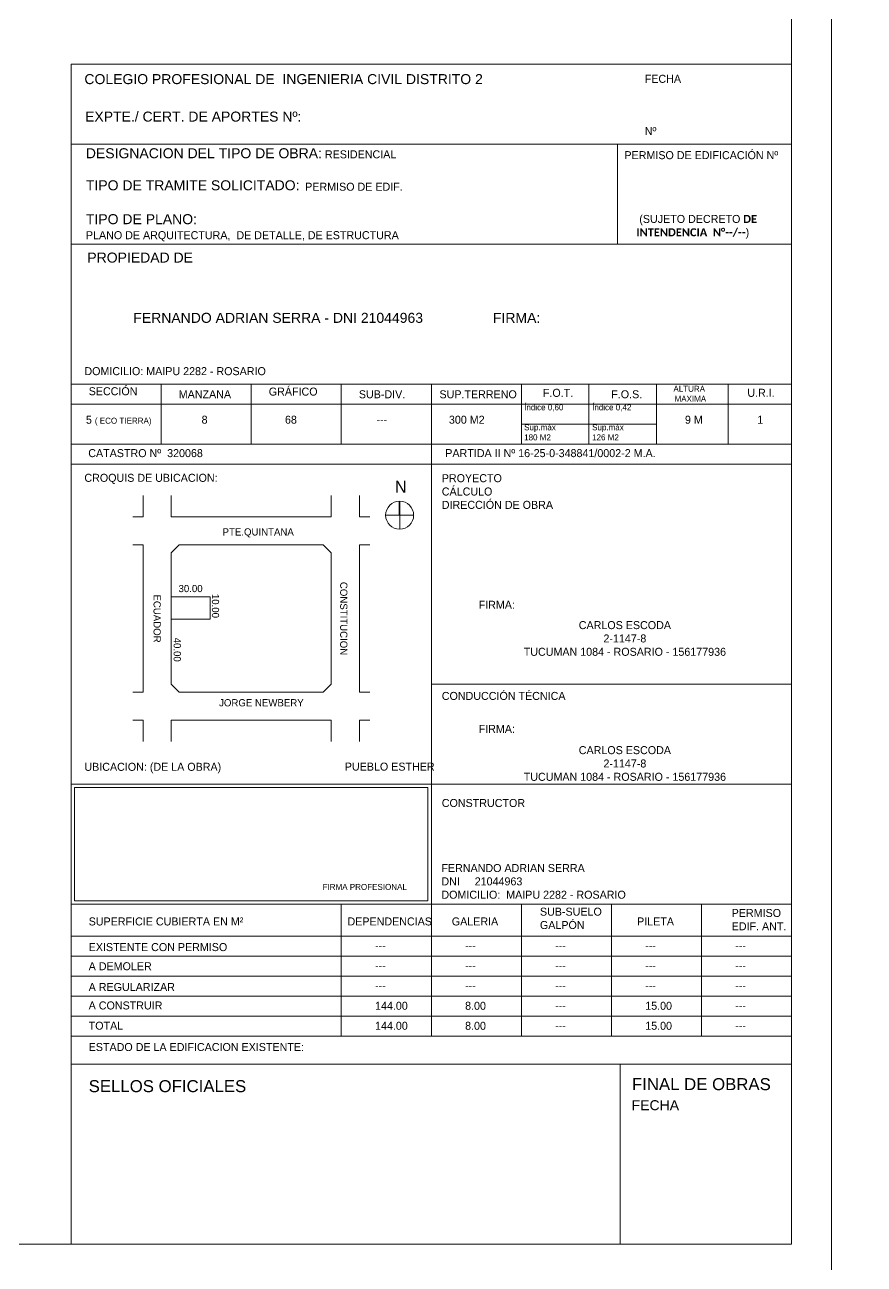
# Model space of a CAD drawing. Header units: millimetres. Extents: x 337 to 1167, y 242 to 575.
# Drawn here: x 619.79 to 640.76, y 274.88 to 305.86 of the extents above; entities that cross this region are included whole.
import ezdxf

# ---------------------------------------------------------------- set-up
doc = ezdxf.new("R2010")
doc.units = ezdxf.units.MM
doc.layers.get('0').update_dxf_attribs({"lineweight": 5})
doc.layers.add('PRESENTACION ANTEPROYECTO', color=7, linetype='Continuous', lineweight=5)
doc.styles.add('1-100', font='GOTHIC.TTF')
doc.styles.add('arial', font='arial.ttf')
doc.styles.add('T1', font='GOTHIC.TTF')

msp = doc.modelspace()

# ---------------------------------------------------------------- linework, layer by layer
for p, q in [((620.944, 302.884), (638.944, 302.884)), ((634.593, 300.384), (634.593, 302.884)), ((620.944, 300.384), (638.944, 300.384)), ((620.944, 296.884), (638.944, 296.884)), ((620.944, 296.884), (629.944, 296.884)), ((623.194, 296.884), (623.194, 295.384)), ((625.444, 296.884), (625.444, 295.384)), ((627.694, 296.884), (627.694, 295.384)), ((629.944, 296.884), (629.944, 283.884)), ((632.194, 295.384), (632.194, 296.884)), ((633.881, 295.384), (633.881, 296.884)), ((635.569, 295.384), (635.569, 296.884)), ((637.356, 295.384), (637.356, 296.884)), ((620.944, 296.384), (638.944, 296.384)), ((632.194, 295.884), (635.569, 295.884)), ((620.944, 295.384), (629.944, 295.384)), ((620.944, 295.384), (638.944, 295.384)), ((620.944, 294.884), (638.944, 294.884)), ((622.741, 293.567), (622.741, 294.1)), ((623.444, 293.567), (623.444, 294.1)), ((627.444, 293.567), (627.444, 294.1)), ((628.146, 293.567), (628.146, 294.1)), ((629.15, 293.957), (629.153, 293.257)), ((622.741, 293.567), (622.484, 293.567)), ((627.444, 293.567), (623.444, 293.567)), ((628.146, 293.567), (628.404, 293.567)), ((628.802, 293.606), (629.502, 293.609)), ((622.741, 292.864), (622.484, 292.864)), ((622.741, 292.864), (622.741, 289.184)), ((623.644, 292.864), (623.444, 292.664)), ((623.644, 292.864), (625.146, 292.864)), ((625.741, 292.864), (627.244, 292.864)), ((627.244, 292.864), (627.444, 292.664)), ((628.146, 292.864), (628.146, 289.184)), ((628.146, 292.864), (628.404, 292.864)), ((623.444, 292.664), (623.444, 289.384)), ((627.444, 292.664), (627.444, 289.384)), ((623.444, 291.565), (624.414, 291.565)), ((623.444, 290.615), (623.444, 291.565)), ((624.414, 291.565), (624.414, 291.01)), ((623.444, 291.01), (624.414, 291.01)), ((623.644, 289.184), (623.444, 289.384)), ((627.444, 289.384), (627.244, 289.184)), ((629.944, 289.384), (638.944, 289.384)), ((622.741, 289.184), (622.484, 289.184)), ((625.741, 289.184), (627.244, 289.184)), ((628.146, 289.184), (628.404, 289.184)), ((622.741, 288.481), (622.484, 288.481)), ((622.741, 288.481), (622.741, 287.947)), ((627.444, 288.481), (623.444, 288.481)), ((623.444, 288.481), (623.444, 287.947)), ((627.444, 288.481), (627.444, 287.947)), ((628.146, 288.481), (628.146, 287.947)), ((628.146, 288.481), (628.404, 288.481)), ((620.944, 286.884), (629.944, 286.884)), ((629.944, 286.884), (638.944, 286.884)), ((620.944, 283.884), (638.944, 283.884)), ((627.694, 283.884), (627.694, 280.584)), ((629.944, 283.884), (629.944, 280.584)), ((632.194, 283.884), (632.194, 280.584)), ((634.444, 283.884), (634.444, 280.584)), ((636.694, 283.884), (636.694, 280.584)), ((620.944, 283.084), (638.944, 283.084)), ((620.944, 282.584), (638.944, 282.584)), ((620.944, 282.084), (638.944, 282.084)), ((620.944, 281.584), (638.944, 281.584)), ((620.944, 281.084), (638.944, 281.084)), ((620.944, 280.584), (638.944, 280.584)), ((620.944, 279.884), (638.944, 279.884)), ((634.661, 279.884), (634.661, 275.384))]:
    msp.add_line(p, q)
for points in [[(620.944, 275.384), (638.944, 275.384), (638.944, 304.884), (620.944, 304.884)], [(621.028, 286.8), (629.859, 286.8), (629.859, 283.97), (621.028, 283.97)]]:
    msp.add_lwpolyline(points, close=True)
at = {"const_width": 0.042}
msp.add_lwpolyline([(629.15, 293.957), (629.152, 293.607)], dxfattribs=at)
for points in [[(623.644, 292.864), (627.244, 292.864)], [(623.444, 289.384), (623.444, 292.664)], [(627.444, 292.664), (627.444, 289.384)], [(627.244, 289.184), (623.644, 289.184)]]:
    msp.add_lwpolyline(points)
msp.add_circle((629.152, 293.607), 0.35)
at = {"layer": 'PRESENTACION ANTEPROYECTO', "color": 7, "linetype": 'Continuous'}
msp.add_line((639.944, 274.384), (639.944, 322.959), dxfattribs=at)
at = {"layer": 'PRESENTACION ANTEPROYECTO', "color": 2}
msp.add_line((638.944, 298.647), (638.944, 321.959), dxfattribs=at)
at = {"layer": 'PRESENTACION ANTEPROYECTO', "color": 2, "linetype": 'Continuous'}
for p, q in [((638.944, 275.384), (638.944, 305.384)), ((593.342, 275.384), (627.257, 275.384))]:
    msp.add_line(p, q, dxfattribs=at)

# ---------------------------------------------------------------- texts
for s, height, style, p in [('EXPTE./ CERT. DE APORTES Nº: ', 0.25, 'arial', (621.293, 303.445)), ('DESIGNACION DEL TIPO DE OBRA: ', 0.25, 'arial', (621.312, 302.529)), ('RESIDENCIAL ', 0.2, 'T1', (627.285, 302.527)), ('TIPO DE TRAMITE SOLICITADO:   ', 0.25, 'arial', (621.314, 301.728)), ('PERMISO DE EDIF.', 0.2, 'T1', (626.792, 301.717)), ('TIPO DE PLANO:   ', 0.25, 'arial', (621.314, 300.881)), ('PLANO DE ARQUITECTURA,  DE DETALLE, DE ESTRUCTURA ', 0.2, 'T1', (621.314, 300.506))]:
    msp.add_text(s, height=height, dxfattribs=dict(style=style)).set_placement(p)
for s, insert, char_height, width, attachment_point, style in [('COLEGIO PROFESIONAL DE  INGENIERIA CIVIL DISTRITO 2', (621.276, 304.632), 0.25, 13.30567, 1, 'arial'), ('FECHA', (635.276, 304.614), 0.2, 9, 1, 'T1'), ('Nº', (635.276, 303.307), 0.2, 9, 1, 'T1'), ('PERMISO DE EDIFICACIÓN Nº', (634.768, 302.706), 0.2, 9, 1, 'T1'), (' (SUJETO DECRETO{\\fCalibri|b1|i0|c0|p34; DE INTENDENCIA  N°--/--})', (635.065, 301.112), 0.2, 4.02012, 1, 'T1'), ('PROPIEDAD DE', (622.669, 300.044), 0.25, 19.96585, 5, 'arial'), ('FERNANDO ADRIAN SERRA - DNI 21044963                  FIRMA:', (627.582, 298.538), 0.25, 19.96585, 5, 'arial'), ('DOMICILIO: MAIPU 2282 - ROSARIO', (621.276, 297.307), 0.2, 13.318, 1, 'T1'), ('SECCIÓN', (621.383, 296.805), 0.2, 9, 1, 'T1'), ('GRÁFICO', (625.883, 296.796), 0.2, 9, 1, 'T1'), ('\\pxqc;ALTURA\\P MAXIMA', (631.887, 296.841), 0.15, 9, 1, 'T1'), ('MANZANA', (623.633, 296.729), 0.2, 9, 1, 'T1'), ('SUB-DIV.', (628.133, 296.729), 0.2, 9, 1, 'T1'), ('SUP.TERRENO', (630.147, 296.729), 0.2, 9, 1, 'T1'), ('F.O.T.', (632.73, 296.765), 0.2, 9, 1, 'T1'), ('F.O.S.', (634.439, 296.729), 0.2, 9.09712, 1, 'T1'), ('\\pxqc;U.R.I.', (633.68, 296.766), 0.2, 9, 1, 'T1'), ('Índice 0,60', (632.262, 296.378), 0.15, 9, 1, 'T1'), ('Índice 0,42', (633.96, 296.378), 0.15, 9, 1, 'T1'), ('5 {\\H0.75x;( ECO TIERRA)}', (621.315, 296.093), 0.2, 9, 1, 'T1'), ('8', (624.204, 296.093), 0.2, 9, 1, 'T1'), ('68', (626.287, 296.093), 0.2, 9, 1, 'T1'), ('---', (628.573, 296.093), 0.2, 9, 1, 'T1'), ('300 M2', (630.383, 296.093), 0.2, 9, 1, 'T1'), ('Sup.máx\\P180 M2', (632.262, 295.878), 0.15, 9, 1, 'T1'), ('Sup.máx\\P126 M2', (633.96, 295.878), 0.15, 9, 1, 'T1'), ('9 M', (636.28, 296.093), 0.2, 9, 1, 'T1'), ('1', (638.086, 296.093), 0.2, 9, 1, 'T1'), ('CATASTRO Nº  320068', (621.373, 295.258), 0.2, 9, 1, 'T1'), ('PARTIDA II Nº 16-25-0-348841/0002-2 M.A.', (630.292, 295.258), 0.2, 9, 1, 'T1'), ('CROQUIS DE UBICACION: ', (621.276, 294.641), 0.2, 13.318, 1, 'T1'), ('PROYECTO\\PCÁLCULO\\PDIRECCIÓN DE OBRA', (630.205, 294.632), 0.2, 9, 1, 'T1'), ('{\\H1.5x;N}', (629.034, 294.47), 0.2, 9, 1, 'T1'), ('PTE.QUINTANA', (625.618, 293.164), 0.18, 0.49277, 5, '1-100'), ('30.00', (623.929, 291.772), 0.18, 0.49277, 5, '1-100'), ('FIRMA:', (631.126, 291.468), 0.2, 9, 1, 'T1'), ('CARLOS ESCODA\\P2-1147-8\\PTUCUMAN 1084 - ROSARIO - 156177936', (634.779, 290.959), 0.2, 9, 2, 'T1'), ('CONDUCCIÓN TÉCNICA', (630.205, 289.189), 0.2, 9, 1, 'T1'), ('JORGE NEWBERY', (625.698, 288.917), 0.18, 2.83755, 5, '1-100'), ('FIRMA:', (631.126, 288.364), 0.2, 9, 1, 'T1'), ('CARLOS ESCODA\\P2-1147-8\\PTUCUMAN 1084 - ROSARIO - 156177936', (634.779, 287.834), 0.2, 9, 2, 'T1'), ('UBICACION: (DE LA OBRA)', (621.276, 287.417), 0.2, 13.318, 1, 'T1'), ('PUEBLO ESTHER', (627.782, 287.422), 0.2, 13.318, 1, 'T1'), ('CONSTRUCTOR', (630.205, 286.513), 0.2, 9, 1, 'T1'), ('\\pxql;FERNANDO ADRIAN SERRA\\PDNI     21044963\\PDOMICILIO:  MAIPU 2282 - ROSARIO', (634.695, 284.887), 0.2, 9, 2, 'T1'), ('FIRMA PROFESIONAL', (627.227, 284.39), 0.15, 9, 1, 'T1'), ('SUB-SUELO\\PGALPÓN', (632.657, 283.796), 0.2, 9, 1, 'T1'), ('SUPERFICIE CUBIERTA EN M²', (621.383, 283.552), 0.2, 9, 1, 'T1'), ('DEPENDENCIAS', (627.849, 283.552), 0.2, 9, 1, 'T1'), ('GALERIA', (630.455, 283.552), 0.2, 9, 1, 'T1'), ('PILETA', (635.084, 283.552), 0.2, 9, 1, 'T1'), ('PERMISO EDIF. ANT.', (637.447, 283.764), 0.2, 1.59289, 1, 'T1'), ('EXISTENTE CON PERMISO', (621.383, 282.911), 0.2, 9, 1, 'T1'), ('---', (628.537, 282.944), 0.2, 9, 1, 'T1'), ('---', (630.787, 282.944), 0.2, 9, 1, 'T1'), ('---', (633.037, 282.944), 0.2, 9, 1, 'T1'), ('---', (635.287, 282.944), 0.2, 9, 1, 'T1'), ('---', (637.537, 282.944), 0.2, 9, 1, 'T1'), ('A DEMOLER', (621.383, 282.432), 0.2, 9, 1, 'T1'), ('---', (628.537, 282.444), 0.2, 9, 1, 'T1'), ('---', (630.787, 282.444), 0.2, 9, 1, 'T1'), ('---', (633.037, 282.444), 0.2, 9, 1, 'T1'), ('---', (635.287, 282.444), 0.2, 9, 1, 'T1'), ('---', (637.537, 282.444), 0.2, 9, 1, 'T1'), ('A REGULARIZAR', (621.383, 281.913), 0.2, 9, 1, 'T1'), ('---', (628.537, 281.944), 0.2, 9, 1, 'T1'), ('---', (630.787, 281.944), 0.2, 9, 1, 'T1'), ('---', (633.037, 281.944), 0.2, 9, 1, 'T1'), ('---', (635.287, 281.944), 0.2, 9, 1, 'T1'), ('---', (637.537, 281.944), 0.2, 9, 1, 'T1'), ('A CONSTRUIR  ', (621.383, 281.452), 0.2, 9, 1, 'T1'), ('144.00', (628.537, 281.444), 0.2, 9, 1, 'T1'), ('8.00', (630.787, 281.444), 0.2, 9, 1, 'T1'), ('---', (633.037, 281.444), 0.2, 9, 1, 'T1'), ('15.00', (635.287, 281.444), 0.2, 9, 1, 'T1'), ('---', (637.537, 281.444), 0.2, 9, 1, 'T1'), ('TOTAL', (621.383, 280.946), 0.2, 9, 1, 'T1'), ('144.00', (628.537, 280.944), 0.2, 9, 1, 'T1'), ('8.00', (630.787, 280.944), 0.2, 9, 1, 'T1'), ('---', (633.037, 280.944), 0.2, 9, 1, 'T1'), ('15.00', (635.287, 280.944), 0.2, 9, 1, 'T1'), ('---', (637.537, 280.944), 0.2, 9, 1, 'T1'), ('ESTADO DE LA EDIFICACION EXISTENTE:', (621.383, 280.413), 0.2, 9, 1, 'T1'), ('SELLOS OFICIALES', (621.383, 279.485), 0.3, 9, 1, 'arial'), ('FINAL DE OBRAS', (634.955, 279.535), 0.3, 9, 1, 'arial'), ('FECHA', (634.949, 278.984), 0.25, 9, 1, 'arial')]:
    msp.add_mtext(s, dxfattribs=dict(insert=insert, char_height=char_height, width=width, attachment_point=attachment_point, style=style))
at = {"char_height": 0.18, "width": 0.49277, "attachment_point": 5, "rotation": 270, "style": '1-100'}
for s, insert in [('CONSTITUCION', (627.755, 291.023)), ('ECUADOR', (623.092, 291.023)), ('10.00', (624.55, 291.338)), ('40.00', (623.595, 290.244))]:
    msp.add_mtext(s, dxfattribs=dict(at, insert=insert))

doc.saveas('drawing.dxf')
